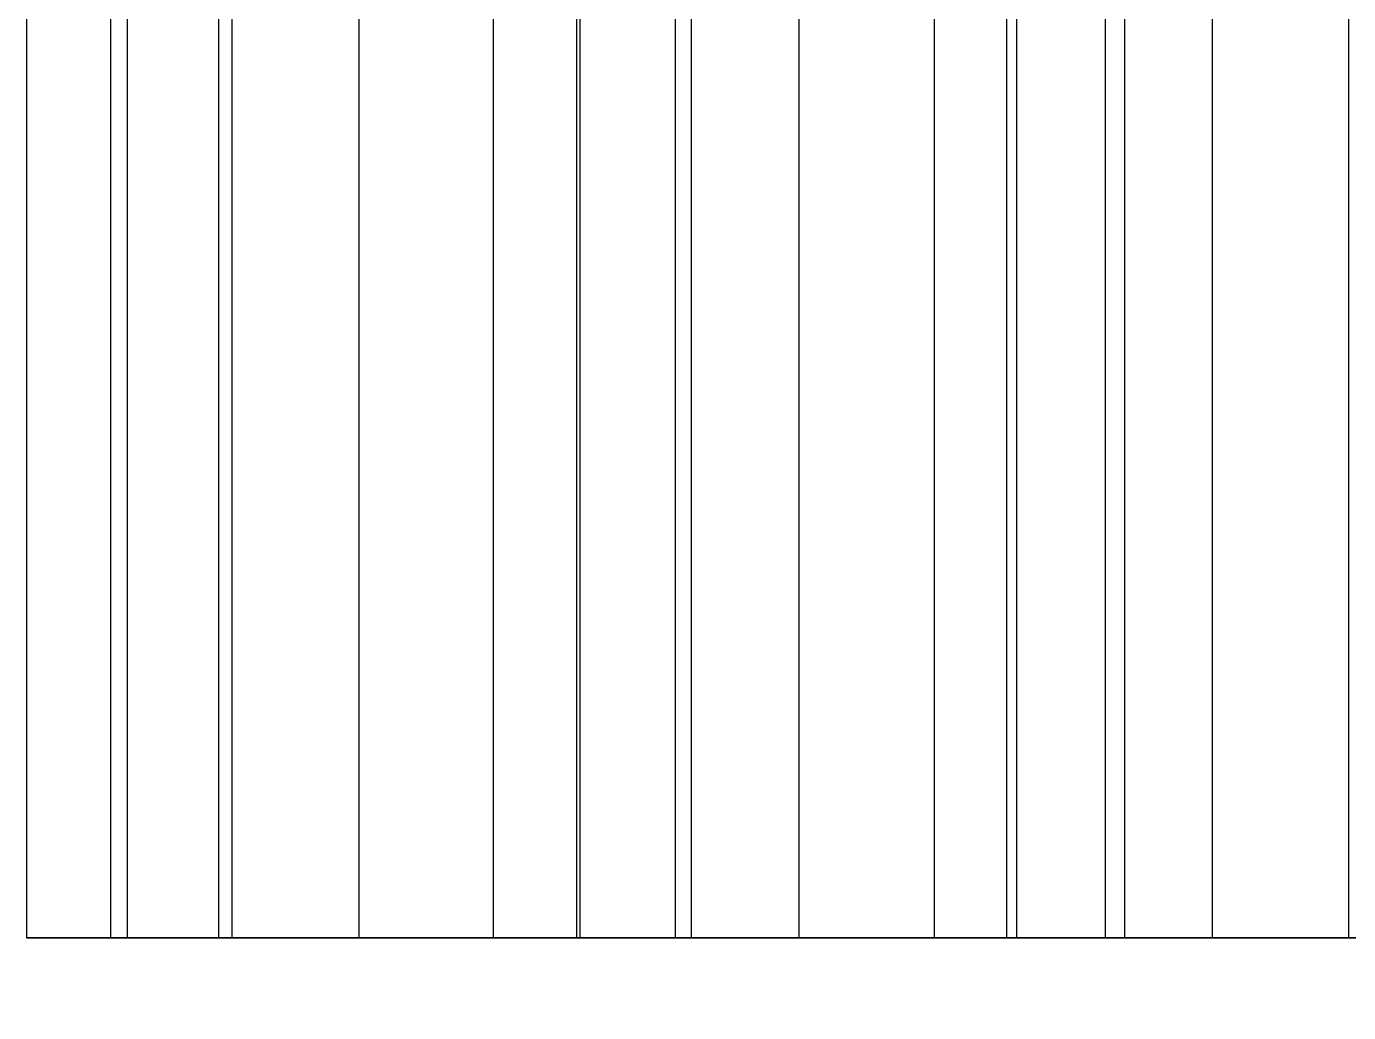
# Model space of a CAD drawing. Extents: x -60 to 60, y -153 to -30.
# Drawn here: x 47.509 to 50.523, y -90.171 to -87.921 of the extents above; entities that cross this region are included whole.
import ezdxf

# ---------------------------------------------------------------- set-up
doc = ezdxf.new("R2010")
doc.units = 0
doc.layers.add('Cut051006', color=7, linetype='CONTINUOUS')

msp = doc.modelspace()

# ---------------------------------------------------------------- linework, layer by layer
at = {"layer": 'Cut051006'}
for p, q in [((47.5086, -87, 88.657), (47.5086, -90, 88.657)), ((47.5086, -87, 88.657), (47.5086, -90, 88.657)), ((47.5086, -87, 25.9926), (47.5086, -90, 25.9926)), ((47.5086, -87, 25.9926), (47.5086, -90, 25.9926)), ((47.7004, -87, 88.6048), (47.7004, -90, 88.6048)), ((47.7004, -87, 88.6048), (47.7004, -90, 88.6048)), ((47.7004, -87, 26.0449), (47.7004, -90, 26.0449)), ((47.7004, -87, 26.0449), (47.7004, -90, 26.0449)), ((47.7382, -87, 87.7432), (47.7382, -90, 87.7432)), ((47.7382, -87, 87.7432), (47.7382, -90, 87.7432)), ((47.7382, -87, 26.9064), (47.7382, -90, 26.9064)), ((47.7382, -87, 26.9064), (47.7382, -90, 26.9064)), ((47.9469, -87, 87.9822), (47.9469, -90, 87.9822)), ((47.9469, -87, 87.9822), (47.9469, -90, 87.9822)), ((47.9469, -87, 26.6675), (47.9469, -90, 26.6675)), ((47.9469, -87, 26.6675), (47.9469, -90, 26.6675)), ((47.9772, -87, 88.1786), (47.9772, -90, 88.1786)), ((47.9772, -87, 88.1786), (47.9772, -90, 88.1786)), ((47.9772, -87, 26.471), (47.9772, -90, 26.471)), ((47.9772, -87, 26.471), (47.9772, -90, 26.471)), ((48.2669, -87, 86.8971), (48.2669, -90, 86.8971)), ((48.2669, -87, 86.8971), (48.2669, -90, 86.8971)), ((48.2669, -87, 27.7526), (48.2669, -90, 27.7526)), ((48.2669, -87, 27.7526), (48.2669, -90, 27.7526)), ((48.5731, -87, 86.9799), (48.5731, -90, 86.9799)), ((48.5731, -87, 86.9799), (48.5731, -90, 86.9799)), ((48.5731, -87, 27.6697), (48.5731, -90, 27.6697)), ((48.5731, -87, 27.6697), (48.5731, -90, 27.6697)), ((48.763, -87, 86.921), (48.763, -90, 86.921)), ((48.763, -87, 86.921), (48.763, -90, 86.921)), ((48.763, -87, 27.7287), (48.763, -90, 27.7287)), ((48.763, -87, 27.7287), (48.763, -90, 27.7287)), ((48.7707, -87, 86.0587), (48.7707, -90, 86.0587)), ((48.7707, -87, 86.0587), (48.7707, -90, 86.0587)), ((48.7707, -87, 28.591), (48.7707, -90, 28.591)), ((48.7707, -87, 28.591), (48.7707, -90, 28.591)), ((48.9876, -87, 86.2902), (48.9876, -90, 86.2902)), ((48.9876, -87, 86.2902), (48.9876, -90, 86.2902)), ((48.9876, -87, 28.3595), (48.9876, -90, 28.3595)), ((48.9876, -87, 28.3595), (48.9876, -90, 28.3595)), ((49.0247, -87, 86.4855), (49.0247, -90, 86.4855)), ((49.0247, -87, 86.4855), (49.0247, -90, 86.4855)), ((49.0247, -87, 28.1642), (49.0247, -90, 28.1642)), ((49.0247, -87, 28.1642), (49.0247, -90, 28.1642)), ((49.2696, -87, 85.1946), (49.2696, -90, 85.1946)), ((49.2696, -87, 85.1946), (49.2696, -90, 85.1946)), ((49.2696, -87, 29.4551), (49.2696, -90, 29.4551)), ((49.2696, -87, 29.4551), (49.2696, -90, 29.4551)), ((49.5785, -87, 85.2667), (49.5785, -90, 85.2667)), ((49.5785, -87, 85.2667), (49.5785, -90, 85.2667)), ((49.5785, -87, 29.383), (49.5785, -90, 29.383)), ((49.5785, -87, 29.383), (49.5785, -90, 29.383)), ((49.7438, -87, 84.3391), (49.7438, -90, 84.3391)), ((49.7438, -87, 84.3391), (49.7438, -90, 84.3391)), ((49.7438, -87, 30.3106), (49.7438, -90, 30.3106)), ((49.7438, -87, 30.3106), (49.7438, -90, 30.3106)), ((49.7662, -87, 85.2012), (49.7662, -90, 85.2012)), ((49.7662, -87, 85.2012), (49.7662, -90, 85.2012)), ((49.7662, -87, 29.4485), (49.7662, -90, 29.4485)), ((49.7662, -87, 29.4485), (49.7662, -90, 29.4485)), ((49.9686, -87, 84.5629), (49.9686, -90, 84.5629)), ((49.9686, -87, 84.5629), (49.9686, -90, 84.5629)), ((49.9686, -87, 30.0868), (49.9686, -90, 30.0868)), ((49.9686, -87, 30.0868), (49.9686, -90, 30.0868)), ((50.0125, -87, 84.7568), (50.0125, -90, 84.7568)), ((50.0125, -87, 84.7568), (50.0125, -90, 84.7568)), ((50.0125, -87, 29.8929), (50.0125, -90, 29.8929)), ((50.0125, -87, 29.8929), (50.0125, -90, 29.8929)), ((50.2122, -87, 83.4581), (50.2122, -90, 83.4581)), ((50.2122, -87, 83.4581), (50.2122, -90, 83.4581)), ((50.2122, -87, 31.1916), (50.2122, -90, 31.1916)), ((50.2122, -87, 31.1916), (50.2122, -90, 31.1916)), ((50.5235, -87, 83.5194), (50.5235, -90, 83.5194)), ((50.5235, -87, 83.5194), (50.5235, -90, 83.5194)), ((50.5235, -87, 31.1303), (50.5235, -90, 31.1303)), ((50.5235, -87, 31.1303), (50.5235, -90, 31.1303))]:
    msp.add_line(p, q, dxfattribs=at)
for centre in [(0, -90), (0, -90), (0, -93), (0, -93)]:
    msp.add_circle(centre, 60, dxfattribs=at)
for points, degree, knots in [([(47.7004, -90, 88.6048), (47.6717, -90, 88.6496), (47.6144, -90, 88.6673), (47.556, -90, 88.6811), (47.5086, -90, 88.657)], 2, [0, 0, 0, 0.724386, 0.724386, 1.44877, 1.44877, 1.44877]), ([(47.5086, -90, 25.9926), (47.556, -90, 25.9686), (47.6144, -90, 25.9824), (47.6717, -90, 26.0001), (47.7004, -90, 26.0449)], 2, [0, 0, 0, 0.724386, 0.724386, 1.44877, 1.44877, 1.44877]), ([(47.7004, -90, 88.6048), (47.6717, -90, 88.6496), (47.6144, -90, 88.6673), (47.556, -90, 88.6811), (47.5086, -90, 88.657)], 2, [0, 0, 0, 0.724386, 0.724386, 1.44877, 1.44877, 1.44877]), ([(47.5086, -90, 25.9926), (47.556, -90, 25.9686), (47.6144, -90, 25.9824), (47.6717, -90, 26.0001), (47.7004, -90, 26.0449)], 2, [0, 0, 0, 0.724386, 0.724386, 1.44877, 1.44877, 1.44877]), ([(48.2669, -90, 86.8971), (48.1846, -90, 86.8883), (48.0865, -90, 86.8974), (47.9893, -90, 86.9393), (47.8925, -90, 86.9803), (47.7992, -90, 87.0562), (47.7381, -90, 87.1549), (47.6762, -90, 87.2531), (47.6488, -90, 87.3703), (47.6544, -90, 87.4753), (47.6594, -90, 87.581), (47.6942, -90, 87.6732), (47.7382, -90, 87.7432)], 3, [0, 0, 0, 0, 0.558599, 0.558599, 0.558599, 1.1172, 1.1172, 1.1172, 1.6758, 1.6758, 1.6758, 2.2344, 2.2344, 2.2344, 2.2344]), ([(47.7382, -90, 26.9064), (47.6942, -90, 26.9765), (47.6594, -90, 27.0687), (47.6544, -90, 27.1744), (47.6488, -90, 27.2794), (47.6762, -90, 27.3966), (47.7381, -90, 27.4947), (47.7992, -90, 27.5934), (47.8925, -90, 27.6694), (47.9893, -90, 27.7104), (48.0865, -90, 27.7523), (48.1846, -90, 27.7614), (48.2669, -90, 27.7526)], 3, [0, 0, 0, 0, 0.558599, 0.558599, 0.558599, 1.1172, 1.1172, 1.1172, 1.6758, 1.6758, 1.6758, 2.2344, 2.2344, 2.2344, 2.2344]), ([(48.2669, -90, 86.8971), (48.1846, -90, 86.8883), (48.0865, -90, 86.8974), (47.9893, -90, 86.9393), (47.8925, -90, 86.9803), (47.7992, -90, 87.0562), (47.7381, -90, 87.1549), (47.6762, -90, 87.2531), (47.6488, -90, 87.3703), (47.6544, -90, 87.4753), (47.6594, -90, 87.581), (47.6942, -90, 87.6732), (47.7382, -90, 87.7432)], 3, [0, 0, 0, 0, 0.558599, 0.558599, 0.558599, 1.1172, 1.1172, 1.1172, 1.6758, 1.6758, 1.6758, 2.2344, 2.2344, 2.2344, 2.2344]), ([(47.7382, -90, 26.9064), (47.6942, -90, 26.9765), (47.6594, -90, 27.0687), (47.6544, -90, 27.1744), (47.6488, -90, 27.2794), (47.6762, -90, 27.3966), (47.7381, -90, 27.4947), (47.7992, -90, 27.5934), (47.8925, -90, 27.6694), (47.9893, -90, 27.7104), (48.0865, -90, 27.7523), (48.1846, -90, 27.7614), (48.2669, -90, 27.7526)], 3, [0, 0, 0, 0, 0.558599, 0.558599, 0.558599, 1.1172, 1.1172, 1.1172, 1.6758, 1.6758, 1.6758, 2.2344, 2.2344, 2.2344, 2.2344]), ([(47.9469, -90, 87.9822), (47.9881, -90, 88.0157), (47.9992, -90, 88.0747), (48.0064, -90, 88.1342), (47.9772, -90, 88.1786)], 2, [0, 0, 0, 0.724386, 0.724386, 1.44877, 1.44877, 1.44877]), ([(47.9772, -90, 26.471), (48.0064, -90, 26.5155), (47.9992, -90, 26.575), (47.9881, -90, 26.634), (47.9469, -90, 26.6675)], 2, [0, 0, 0, 0.724386, 0.724386, 1.44877, 1.44877, 1.44877]), ([(47.9469, -90, 87.9822), (47.9881, -90, 88.0157), (47.9992, -90, 88.0747), (48.0064, -90, 88.1342), (47.9772, -90, 88.1786)], 2, [0, 0, 0, 0.724386, 0.724386, 1.44877, 1.44877, 1.44877]), ([(47.9772, -90, 26.471), (48.0064, -90, 26.5155), (47.9992, -90, 26.575), (47.9881, -90, 26.634), (47.9469, -90, 26.6675)], 2, [0, 0, 0, 0.724386, 0.724386, 1.44877, 1.44877, 1.44877]), ([(48.763, -90, 86.921), (48.7359, -90, 86.9667), (48.6792, -90, 86.9864), (48.6214, -90, 87.0023), (48.5731, -90, 86.9799)], 2, [0, 0, 0, 0.724386, 0.724386, 1.44877, 1.44877, 1.44877]), ([(48.5731, -90, 27.6697), (48.6214, -90, 27.6474), (48.6792, -90, 27.6632), (48.7359, -90, 27.6829), (48.763, -90, 27.7287)], 2, [0, 0, 0, 0.724386, 0.724386, 1.44877, 1.44877, 1.44877]), ([(48.763, -90, 86.921), (48.7359, -90, 86.9667), (48.6792, -90, 86.9864), (48.6214, -90, 87.0023), (48.5731, -90, 86.9799)], 2, [0, 0, 0, 0.724386, 0.724386, 1.44877, 1.44877, 1.44877]), ([(48.5731, -90, 27.6697), (48.6214, -90, 27.6474), (48.6792, -90, 27.6632), (48.7359, -90, 27.6829), (48.763, -90, 27.7287)], 2, [0, 0, 0, 0.724386, 0.724386, 1.44877, 1.44877, 1.44877]), ([(49.2696, -90, 85.1946), (49.187, -90, 85.1886), (49.0893, -90, 85.2012), (48.9936, -90, 85.2464), (48.8983, -90, 85.2908), (48.8077, -90, 85.37), (48.7501, -90, 85.4707), (48.6916, -90, 85.5709), (48.6684, -90, 85.689), (48.6776, -90, 85.7938), (48.6863, -90, 85.8992), (48.7243, -90, 85.9902), (48.7707, -90, 86.0587)], 3, [0, 0, 0, 0, 0.558599, 0.558599, 0.558599, 1.1172, 1.1172, 1.1172, 1.6758, 1.6758, 1.6758, 2.2344, 2.2344, 2.2344, 2.2344]), ([(48.7707, -90, 28.591), (48.7243, -90, 28.6595), (48.6863, -90, 28.7504), (48.6776, -90, 28.8559), (48.6684, -90, 28.9606), (48.6916, -90, 29.0787), (48.7501, -90, 29.179), (48.8077, -90, 29.2797), (48.8983, -90, 29.3589), (48.9936, -90, 29.4033), (49.0893, -90, 29.4485), (49.187, -90, 29.4611), (49.2696, -90, 29.4551)], 3, [0, 0, 0, 0, 0.558599, 0.558599, 0.558599, 1.1172, 1.1172, 1.1172, 1.6758, 1.6758, 1.6758, 2.2344, 2.2344, 2.2344, 2.2344]), ([(49.2696, -90, 85.1946), (49.187, -90, 85.1886), (49.0893, -90, 85.2012), (48.9936, -90, 85.2464), (48.8983, -90, 85.2908), (48.8077, -90, 85.37), (48.7501, -90, 85.4707), (48.6916, -90, 85.5709), (48.6684, -90, 85.689), (48.6776, -90, 85.7938), (48.6863, -90, 85.8992), (48.7243, -90, 85.9902), (48.7707, -90, 86.0587)], 3, [0, 0, 0, 0, 0.558599, 0.558599, 0.558599, 1.1172, 1.1172, 1.1172, 1.6758, 1.6758, 1.6758, 2.2344, 2.2344, 2.2344, 2.2344]), ([(48.7707, -90, 28.591), (48.7243, -90, 28.6595), (48.6863, -90, 28.7504), (48.6776, -90, 28.8559), (48.6684, -90, 28.9606), (48.6916, -90, 29.0787), (48.7501, -90, 29.179), (48.8077, -90, 29.2797), (48.8983, -90, 29.3589), (48.9936, -90, 29.4033), (49.0893, -90, 29.4485), (49.187, -90, 29.4611), (49.2696, -90, 29.4551)], 3, [0, 0, 0, 0, 0.558599, 0.558599, 0.558599, 1.1172, 1.1172, 1.1172, 1.6758, 1.6758, 1.6758, 2.2344, 2.2344, 2.2344, 2.2344]), ([(48.9876, -90, 86.2902), (49.03, -90, 86.3223), (49.0432, -90, 86.3808), (49.0524, -90, 86.4401), (49.0247, -90, 86.4855)], 2, [0, 0, 0, 0.724386, 0.724386, 1.44877, 1.44877, 1.44877]), ([(49.0247, -90, 28.1642), (49.0524, -90, 28.2096), (49.0432, -90, 28.2689), (49.03, -90, 28.3274), (48.9876, -90, 28.3595)], 2, [0, 0, 0, 0.724386, 0.724386, 1.44877, 1.44877, 1.44877]), ([(48.9876, -90, 86.2902), (49.03, -90, 86.3223), (49.0432, -90, 86.3808), (49.0524, -90, 86.4401), (49.0247, -90, 86.4855)], 2, [0, 0, 0, 0.724386, 0.724386, 1.44877, 1.44877, 1.44877]), ([(49.0247, -90, 28.1642), (49.0524, -90, 28.2096), (49.0432, -90, 28.2689), (49.03, -90, 28.3274), (48.9876, -90, 28.3595)], 2, [0, 0, 0, 0.724386, 0.724386, 1.44877, 1.44877, 1.44877]), ([(49.7662, -90, 85.2012), (49.7407, -90, 85.2478), (49.6848, -90, 85.2695), (49.6275, -90, 85.2873), (49.5785, -90, 85.2667)], 2, [0, 0, 0, 0.724386, 0.724386, 1.44877, 1.44877, 1.44877]), ([(49.5785, -90, 29.383), (49.6275, -90, 29.3623), (49.6848, -90, 29.3802), (49.7407, -90, 29.4018), (49.7662, -90, 29.4485)], 2, [0, 0, 0, 0.724386, 0.724386, 1.44877, 1.44877, 1.44877]), ([(49.7662, -90, 85.2012), (49.7407, -90, 85.2478), (49.6848, -90, 85.2695), (49.6275, -90, 85.2873), (49.5785, -90, 85.2667)], 2, [0, 0, 0, 0.724386, 0.724386, 1.44877, 1.44877, 1.44877]), ([(49.5785, -90, 29.383), (49.6275, -90, 29.3623), (49.6848, -90, 29.3802), (49.7407, -90, 29.4018), (49.7662, -90, 29.4485)], 2, [0, 0, 0, 0.724386, 0.724386, 1.44877, 1.44877, 1.44877]), ([(50.2122, -90, 83.4581), (50.1295, -90, 83.455), (50.0322, -90, 83.471), (49.9382, -90, 83.5196), (49.8445, -90, 83.5672), (49.7567, -90, 83.6495), (49.7027, -90, 83.7522), (49.6477, -90, 83.8544), (49.6286, -90, 83.9733), (49.6415, -90, 84.0776), (49.6538, -90, 84.1827), (49.695, -90, 84.2723), (49.7438, -90, 84.3391)], 3, [0, 0, 0, 0, 0.558599, 0.558599, 0.558599, 1.1172, 1.1172, 1.1172, 1.6758, 1.6758, 1.6758, 2.2344, 2.2344, 2.2344, 2.2344]), ([(49.7438, -90, 30.3106), (49.695, -90, 30.3774), (49.6538, -90, 30.467), (49.6415, -90, 30.5721), (49.6286, -90, 30.6764), (49.6477, -90, 30.7953), (49.7027, -90, 30.8975), (49.7567, -90, 31.0002), (49.8445, -90, 31.0825), (49.9382, -90, 31.1301), (50.0322, -90, 31.1787), (50.1295, -90, 31.1946), (50.2122, -90, 31.1916)], 3, [0, 0, 0, 0, 0.558599, 0.558599, 0.558599, 1.1172, 1.1172, 1.1172, 1.6758, 1.6758, 1.6758, 2.2344, 2.2344, 2.2344, 2.2344]), ([(50.2122, -90, 83.4581), (50.1295, -90, 83.455), (50.0322, -90, 83.471), (49.9382, -90, 83.5196), (49.8445, -90, 83.5672), (49.7567, -90, 83.6495), (49.7027, -90, 83.7522), (49.6477, -90, 83.8544), (49.6286, -90, 83.9733), (49.6415, -90, 84.0776), (49.6538, -90, 84.1827), (49.695, -90, 84.2723), (49.7438, -90, 84.3391)], 3, [0, 0, 0, 0, 0.558599, 0.558599, 0.558599, 1.1172, 1.1172, 1.1172, 1.6758, 1.6758, 1.6758, 2.2344, 2.2344, 2.2344, 2.2344]), ([(49.7438, -90, 30.3106), (49.695, -90, 30.3774), (49.6538, -90, 30.467), (49.6415, -90, 30.5721), (49.6286, -90, 30.6764), (49.6477, -90, 30.7953), (49.7027, -90, 30.8975), (49.7567, -90, 31.0002), (49.8445, -90, 31.0825), (49.9382, -90, 31.1301), (50.0322, -90, 31.1787), (50.1295, -90, 31.1946), (50.2122, -90, 31.1916)], 3, [0, 0, 0, 0, 0.558599, 0.558599, 0.558599, 1.1172, 1.1172, 1.1172, 1.6758, 1.6758, 1.6758, 2.2344, 2.2344, 2.2344, 2.2344]), ([(49.9686, -90, 84.5629), (50.0121, -90, 84.5935), (50.0273, -90, 84.6515), (50.0386, -90, 84.7104), (50.0125, -90, 84.7568)], 2, [0, 0, 0, 0.724386, 0.724386, 1.44877, 1.44877, 1.44877]), ([(50.0125, -90, 29.8929), (50.0386, -90, 29.9393), (50.0273, -90, 29.9982), (50.0121, -90, 30.0562), (49.9686, -90, 30.0868)], 2, [0, 0, 0, 0.724386, 0.724386, 1.44877, 1.44877, 1.44877]), ([(49.9686, -90, 84.5629), (50.0121, -90, 84.5935), (50.0273, -90, 84.6515), (50.0386, -90, 84.7104), (50.0125, -90, 84.7568)], 2, [0, 0, 0, 0.724386, 0.724386, 1.44877, 1.44877, 1.44877]), ([(50.0125, -90, 29.8929), (50.0386, -90, 29.9393), (50.0273, -90, 29.9982), (50.0121, -90, 30.0562), (49.9686, -90, 30.0868)], 2, [0, 0, 0, 0.724386, 0.724386, 1.44877, 1.44877, 1.44877]), ([(50.7088, -90, 83.4474), (50.6849, -90, 83.4949), (50.6297, -90, 83.5185), (50.5731, -90, 83.5383), (50.5235, -90, 83.5194)], 2, [0, 0, 0, 0.724386, 0.724386, 1.44877, 1.44877, 1.44877]), ([(50.5235, -90, 31.1303), (50.5731, -90, 31.1113), (50.6297, -90, 31.1312), (50.6849, -90, 31.1548), (50.7088, -90, 31.2023)], 2, [0, 0, 0, 0.724386, 0.724386, 1.44877, 1.44877, 1.44877]), ([(50.7088, -90, 83.4474), (50.6849, -90, 83.4949), (50.6297, -90, 83.5185), (50.5731, -90, 83.5383), (50.5235, -90, 83.5194)], 2, [0, 0, 0, 0.724386, 0.724386, 1.44877, 1.44877, 1.44877]), ([(50.5235, -90, 31.1303), (50.5731, -90, 31.1113), (50.6297, -90, 31.1312), (50.6849, -90, 31.1548), (50.7088, -90, 31.2023)], 2, [0, 0, 0, 0.724386, 0.724386, 1.44877, 1.44877, 1.44877])]:
    msp.add_open_spline(points, degree=degree, knots=knots, dxfattribs=at)
for points, degree in [([(47.9772, -90, 88.1786), (47.7004, -90, 88.6048)], 1), ([(47.7004, -90, 26.0449), (47.9772, -90, 26.471)], 1), ([(47.9772, -90, 88.1786), (47.7004, -90, 88.6048)], 1), ([(47.7004, -90, 26.0449), (47.9772, -90, 26.471)], 1), ([(47.7382, -90, 87.7432), (47.8235, -90, 87.8793), (47.9469, -90, 87.9822)], 2), ([(47.9469, -90, 26.6675), (47.8235, -90, 26.7703), (47.7382, -90, 26.9064)], 2), ([(47.7382, -90, 87.7432), (47.8235, -90, 87.8793), (47.9469, -90, 87.9822)], 2), ([(47.9469, -90, 26.6675), (47.8235, -90, 26.7703), (47.7382, -90, 26.9064)], 2), ([(48.5731, -90, 86.9799), (48.4266, -90, 86.9141), (48.2669, -90, 86.8971)], 2), ([(48.2669, -90, 27.7526), (48.4266, -90, 27.7356), (48.5731, -90, 27.6697)], 2), ([(48.5731, -90, 86.9799), (48.4266, -90, 86.9141), (48.2669, -90, 86.8971)], 2), ([(48.2669, -90, 27.7526), (48.4266, -90, 27.7356), (48.5731, -90, 27.6697)], 2), ([(49.0247, -90, 86.4855), (48.763, -90, 86.921)], 1), ([(48.763, -90, 27.7287), (49.0247, -90, 28.1642)], 1), ([(49.0247, -90, 86.4855), (48.763, -90, 86.921)], 1), ([(48.763, -90, 27.7287), (49.0247, -90, 28.1642)], 1), ([(48.7707, -90, 86.0587), (48.8607, -90, 86.1917), (48.9876, -90, 86.2902)], 2), ([(48.9876, -90, 28.3595), (48.8607, -90, 28.458), (48.7707, -90, 28.591)], 2), ([(48.7707, -90, 86.0587), (48.8607, -90, 86.1917), (48.9876, -90, 86.2902)], 2), ([(48.9876, -90, 28.3595), (48.8607, -90, 28.458), (48.7707, -90, 28.591)], 2), ([(49.5785, -90, 85.2667), (49.4298, -90, 85.206), (49.2696, -90, 85.1946)], 2), ([(49.2696, -90, 29.4551), (49.4298, -90, 29.4437), (49.5785, -90, 29.383)], 2), ([(49.5785, -90, 85.2667), (49.4298, -90, 85.206), (49.2696, -90, 85.1946)], 2), ([(49.2696, -90, 29.4551), (49.4298, -90, 29.4437), (49.5785, -90, 29.383)], 2), ([(49.7438, -90, 84.3391), (49.8384, -90, 84.4689), (49.9686, -90, 84.5629)], 2), ([(49.9686, -90, 30.0868), (49.8384, -90, 30.1808), (49.7438, -90, 30.3106)], 2), ([(49.7438, -90, 84.3391), (49.8384, -90, 84.4689), (49.9686, -90, 84.5629)], 2), ([(49.9686, -90, 30.0868), (49.8384, -90, 30.1808), (49.7438, -90, 30.3106)], 2), ([(50.0125, -90, 84.7568), (49.7662, -90, 85.2012)], 1), ([(49.7662, -90, 29.4485), (50.0125, -90, 29.8929)], 1), ([(50.0125, -90, 84.7568), (49.7662, -90, 85.2012)], 1), ([(49.7662, -90, 29.4485), (50.0125, -90, 29.8929)], 1), ([(50.5235, -90, 83.5194), (50.3727, -90, 83.4639), (50.2122, -90, 83.4581)], 2), ([(50.2122, -90, 31.1916), (50.3727, -90, 31.1857), (50.5235, -90, 31.1303)], 2), ([(50.5235, -90, 83.5194), (50.3727, -90, 83.4639), (50.2122, -90, 83.4581)], 2), ([(50.2122, -90, 31.1916), (50.3727, -90, 31.1857), (50.5235, -90, 31.1303)], 2)]:
    msp.add_open_spline(points, degree=degree, dxfattribs=at)

doc.saveas('drawing.dxf')
